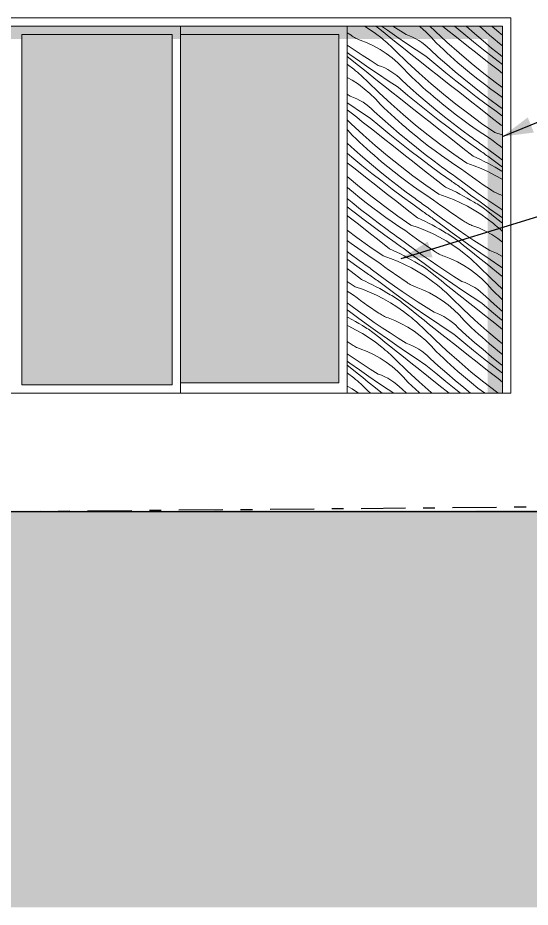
# Model space of a CAD drawing. Header units: millimetres. Extents: x 318905 to 439572, y -5133 to 105868.
# Drawn here: x 329953 to 333024, y -3082 to 2250 of the extents above; entities that cross this region are included whole.
import ezdxf

# ---------------------------------------------------------------- set-up
doc = ezdxf.new("R2010")
doc.units = ezdxf.units.MM
doc.header["$MEASUREMENT"] = 0
doc.linetypes.add('Axe', pattern=[546.805537, 264.583325, -105.833328, 70.555556, -105.833328])
for name, color, linetype, lineweight in [('2D -  Dessin général_Stylo_No__1', 7, 'Continuous', 5), ('2D -  Dessin général_Stylo_No__21', 7, 'Continuous', 25), ('2D - Dessin général_Stylo_No__1', 7, 'Continuous', 5), ('2D - Dessins placés (Géomètre)_Stylo_No__141', 1, 'Continuous', 25), ('INTI_Etiquettes_Stylo_No__1', 7, 'Continuous', 5)]:
    doc.layers.add(name, color=color, linetype=linetype, lineweight=lineweight)
doc.layers.add('2D - Dessin général_Stylo_No__102', color=7, linetype='Continuous', lineweight=0, true_color=0xcccccc)
doc.layers.add('2D - Dessin général_Stylo_No__81', color=7, linetype='Continuous', lineweight=13, true_color=0x6a6a6a)
doc.dimstyles.new('STYLE_GENERE__3', dxfattribs={"dimtxt": 0.18, "dimasz": 182.4, "dimexe": 0.18, "dimexo": 0.0625, "dimgap": 0.09, "dimtad": 0, "dimtih": 1, "dimtoh": 1, "dimdec": 4, "dimzin": 0, "dimdsep": 46, "dimcen": 0.09, "dimadec": 0, "dimazin": 0, "dimtfac": 1, "dimtdec": 4, "dimtmove": 0, "dimatfit": 3, "dimldrblk": 'ARROWHEAD_5', "dimfxl": 0, "dimtolj": 1, "dimtzin": 0, "dimarcsym": 0})

# ---------------------------------------------------------------- blocks, each defined once
blk = doc.blocks.new('*X103')
at = {"layer": '2D - Dessin général_Stylo_No__102', "linetype": 'Continuous'}
for p, q in [((332031.1, 2199.9), (332058.3, 2182.7)), ((332122.7, 2181.2), (332099.6, 2199.9)), ((332168.1, 2175.3), (332133.2, 2199.9)), ((332232.5, 2180.3), (332202, 2199.9)), ((332364.7, 2194.8), (332357.8, 2199.9)), ((332398.7, 2165.6), (332364.7, 2194.8)), ((332454.2, 2169.6), (332423, 2199.9)), ((332520.3, 2182.4), (332498.1, 2199.9)), ((332625.8, 2154.5), (332571.6, 2199.9)), ((332641, 2199), (332640, 2199.9)), ((332691.2, 2154.9), (332641, 2199)), ((332736.5, 2185.1), (332719.9, 2199.9)), ((332838.9, 2162.1), (332794.1, 2199.9)), ((331928.3, 2159.8), (331928.1, 2159.9)), ((331950.5, 2145.1), (331928.3, 2159.8)), ((331956.9, 2140.5), (331950.5, 2145.1)), ((331963.6, 2136.2), (331956.9, 2140.5)), ((331970.3, 2132.2), (331963.6, 2136.2)), ((332058.3, 2182.7), (332096.9, 2155.7)), ((332096.9, 2155.7), (332134.4, 2126.8)), ((332155.5, 2154.8), (332122.7, 2181.2)), ((332188.3, 2128.4), (332155.5, 2154.8)), ((332225.4, 2135.4), (332168.1, 2175.3)), ((332283.1, 2096), (332225.4, 2135.4)), ((332280.8, 2150), (332232.5, 2180.3)), ((332300.5, 2142.7), (332280.8, 2150)), ((332319.8, 2134.1), (332300.5, 2142.7)), ((332338.7, 2124.4), (332319.8, 2134.1)), ((332430.9, 2134), (332398.7, 2165.6)), ((332461.2, 2100.1), (332430.9, 2134)), ((332525.3, 2103.5), (332454.2, 2169.6)), ((332582.5, 2133.3), (332520.3, 2182.4)), ((332644.7, 2084.3), (332582.5, 2133.3)), ((332685.3, 2105.7), (332625.8, 2154.5)), ((332742, 2111.5), (332691.2, 2154.9)), ((332758.6, 2165.7), (332736.5, 2185.1)), ((332780.8, 2146.6), (332758.6, 2165.7)), ((332803.2, 2127.7), (332780.8, 2146.6)), ((332859, 2146), (332838.9, 2162.1)), ((331969.6, 2057.7), (331928.1, 2085.9)), ((331977.2, 2128.4), (331970.3, 2132.2)), ((331984.2, 2124.9), (331977.2, 2128.4)), ((331991.2, 2121.7), (331984.2, 2124.9)), ((331998.4, 2118.7), (331991.2, 2121.7)), ((332005.7, 2116.1), (331998.4, 2118.7)), ((332046.4, 2100.4), (332005.7, 2116.1)), ((332086, 2081.9), (332046.4, 2100.4)), ((332124.5, 2060.5), (332086, 2081.9)), ((332145.1, 2118), (332134.4, 2126.8)), ((332155.7, 2109.1), (332145.1, 2118)), ((332166.2, 2100), (332155.7, 2109.1)), ((332176.6, 2090.8), (332166.2, 2100)), ((332186.9, 2081.4), (332176.6, 2090.8)), ((332197.1, 2071.9), (332186.9, 2081.4)), ((332221.1, 2102.1), (332188.3, 2128.4)), ((332254, 2075.8), (332221.1, 2102.1)), ((332341.1, 2057.2), (332283.1, 2096)), ((332357, 2113.5), (332338.7, 2124.4)), ((332374.8, 2101.4), (332357, 2113.5)), ((332391.9, 2088.3), (332374.8, 2101.4)), ((332408.3, 2074.1), (332391.9, 2088.3)), ((332482.5, 2079.7), (332461.2, 2100.1)), ((332503.9, 2059.4), (332482.5, 2079.7)), ((332597.7, 2039.3), (332525.3, 2103.5)), ((332706.9, 2035.3), (332644.7, 2084.3)), ((332745.3, 2057.6), (332685.3, 2105.7)), ((332793.2, 2068.8), (332742, 2111.5)), ((332840.8, 2096.6), (332803.2, 2127.7)), ((332859, 2082), (332840.8, 2096.6)), ((331943.6, 2030.6), (331928.1, 2041.8)), ((332000.7, 1990.2), (331943.6, 2030.6)), ((332017.2, 2026.1), (331969.6, 2057.7)), ((332065.1, 1995.2), (332017.2, 2026.1)), ((332161.7, 2036.4), (332124.5, 2060.5)), ((332197.3, 2009.7), (332161.7, 2036.4)), ((332207.2, 2062.2), (332197.1, 2071.9)), ((332217.2, 2052.4), (332207.2, 2062.2)), ((332286.8, 1984.5), (332217.2, 2052.4)), ((332286.9, 2049.6), (332254, 2075.8)), ((332319.9, 2023.4), (332286.9, 2049.6)), ((332399.4, 2018.9), (332341.1, 2057.2)), ((332423.9, 2058.9), (332408.3, 2074.1)), ((332473.6, 2014), (332423.9, 2058.9)), ((332525.5, 2039.4), (332503.9, 2059.4)), ((332547.2, 2019.6), (332525.5, 2039.4)), ((332671.5, 1977.1), (332597.7, 2039.3)), ((332769.1, 1986.3), (332706.9, 2035.3)), ((332805.7, 2010.2), (332745.3, 2057.6)), ((332845, 2027), (332793.2, 2068.8)), ((332859, 2016), (332845, 2027)), ((331955.3, 1996.1), (331928.1, 2018.2)), ((331988.1, 1969.7), (331955.3, 1996.1)), ((332058.1, 1950.3), (332000.7, 1990.2)), ((332113.4, 1964.9), (332065.1, 1995.2)), ((332231.3, 1980.5), (332197.3, 2009.7)), ((332263.6, 1948.9), (332231.3, 1980.5)), ((332357.9, 1918.4), (332286.8, 1984.5)), ((332352.9, 1997.3), (332319.9, 2023.4)), ((332415.1, 1948.3), (332352.9, 1997.3)), ((332458.4, 1969.4), (332399.4, 2018.9)), ((332523.8, 1969.8), (332473.6, 2014)), ((332569.1, 2000), (332547.2, 2019.6)), ((332591.2, 1980.7), (332569.1, 2000)), ((332613.4, 1961.5), (332591.2, 1980.7)), ((332746.7, 1916.7), (332671.5, 1977.1)), ((332831.4, 1937.3), (332769.1, 1986.3)), ((332859, 1969.3), (332805.7, 2010.2)), ((331928.1, 1971.6), (331929.5, 1970.6)), ((331929.5, 1970.6), (331967, 1941.7)), ((331977.7, 1932.9), (331967, 1941.7)), ((331988.3, 1924), (331977.7, 1932.9)), ((332020.9, 1943.3), (331988.1, 1969.7)), ((331998.8, 1914.9), (331988.3, 1924)), ((332053.7, 1917), (332020.9, 1943.3)), ((332115.7, 1911), (332058.1, 1950.3)), ((332133.1, 1957.6), (332113.4, 1964.9)), ((332152.5, 1949.1), (332133.1, 1957.6)), ((332171.3, 1939.3), (332152.5, 1949.1)), ((332189.7, 1928.4), (332171.3, 1939.3)), ((332207.4, 1916.3), (332189.7, 1928.4)), ((332293.9, 1915.1), (332263.6, 1948.9)), ((332477.3, 1899.2), (332415.1, 1948.3)), ((332517.9, 1920.6), (332458.4, 1969.4)), ((332577.9, 1872.5), (332517.9, 1920.6)), ((332574.6, 1926.4), (332523.8, 1969.8)), ((332625.8, 1883.8), (332574.6, 1926.4)), ((332635.8, 1942.6), (332613.4, 1961.5)), ((332673.4, 1911.6), (332635.8, 1942.6)), ((332859, 1915.6), (332831.4, 1937.3)), ((331957.1, 1875.4), (331928.1, 1891.5)), ((331994.3, 1851.3), (331957.1, 1875.4)), ((332009.3, 1905.7), (331998.8, 1914.9)), ((332019.6, 1896.3), (332009.3, 1905.7)), ((332029.7, 1886.8), (332019.6, 1896.3)), ((332039.8, 1877.1), (332029.7, 1886.8)), ((332049.8, 1867.3), (332039.8, 1877.1)), ((332119.4, 1799.4), (332049.8, 1867.3)), ((332086.6, 1890.7), (332053.7, 1917)), ((332119.5, 1864.5), (332086.6, 1890.7)), ((332173.7, 1872.1), (332115.7, 1911)), ((332232, 1833.8), (332173.7, 1872.1)), ((332224.5, 1903.2), (332207.4, 1916.3)), ((332240.9, 1889), (332224.5, 1903.2)), ((332256.5, 1873.8), (332240.9, 1889)), ((332306.2, 1828.9), (332256.5, 1873.8)), ((332315.1, 1894.6), (332293.9, 1915.1)), ((332336.5, 1874.4), (332315.1, 1894.6)), ((332358.1, 1854.4), (332336.5, 1874.4)), ((332430.3, 1854.3), (332357.9, 1918.4)), ((332539.5, 1850.2), (332477.3, 1899.2)), ((332638.3, 1825.1), (332577.9, 1872.5)), ((332677.7, 1841.9), (332625.8, 1883.8)), ((332711.4, 1881.2), (332673.4, 1911.6)), ((332749.8, 1851.5), (332711.4, 1881.2)), ((332823, 1858.4), (332746.7, 1916.7)), ((332029.9, 1824.6), (331994.3, 1851.3)), ((332063.9, 1795.4), (332029.9, 1824.6)), ((332152.5, 1838.4), (332119.5, 1864.5)), ((332185.5, 1812.3), (332152.5, 1838.4)), ((332291, 1784.3), (332232, 1833.8)), ((332356.4, 1784.7), (332306.2, 1828.9)), ((332379.8, 1834.5), (332358.1, 1854.4)), ((332401.7, 1815), (332379.8, 1834.5)), ((332423.8, 1795.6), (332401.7, 1815)), ((332504.2, 1792), (332430.3, 1854.3)), ((332601.7, 1801.2), (332539.5, 1850.2)), ((332699.2, 1778.4), (332638.3, 1825.1)), ((332730, 1800.8), (332677.7, 1841.9)), ((332788.6, 1822.4), (332749.8, 1851.5)), ((332827.8, 1793.9), (332788.6, 1822.4)), ((332859, 1832.2), (332823, 1858.4)), ((331946, 1779.9), (331928.1, 1791.1)), ((331965.7, 1772.6), (331946, 1779.9)), ((331985.1, 1764), (331965.7, 1772.6)), ((332003.9, 1754.3), (331985.1, 1764)), ((332096.2, 1763.8), (332063.9, 1795.4)), ((332126.5, 1730), (332096.2, 1763.8)), ((332190.5, 1733.4), (332119.4, 1799.4)), ((332247.7, 1763.2), (332185.5, 1812.3)), ((332309.9, 1714.2), (332247.7, 1763.2)), ((332350.5, 1735.5), (332291, 1784.3)), ((332407.2, 1741.3), (332356.4, 1784.7)), ((332446, 1776.4), (332423.8, 1795.6)), ((332468.4, 1757.5), (332446, 1776.4)), ((332579.3, 1731.7), (332504.2, 1792)), ((332664, 1752.2), (332601.7, 1801.2)), ((332760.5, 1732.5), (332699.2, 1778.4)), ((332782.8, 1760.6), (332730, 1800.8)), ((332836.1, 1721.1), (332782.8, 1760.6)), ((332859, 1771.9), (332827.8, 1793.9)), ((331948.3, 1725.9), (331928.1, 1739.7)), ((332006.3, 1687.1), (331948.3, 1725.9)), ((332022.3, 1743.3), (332003.9, 1754.3)), ((332040, 1731.3), (332022.3, 1743.3)), ((332057.1, 1718.1), (332040, 1731.3)), ((332073.5, 1703.9), (332057.1, 1718.1)), ((332147.7, 1709.5), (332126.5, 1730)), ((332169.1, 1689.3), (332147.7, 1709.5)), ((332263, 1669.2), (332190.5, 1733.4)), ((332372.1, 1665.1), (332309.9, 1714.2)), ((332410.5, 1687.4), (332350.5, 1735.5)), ((332458.5, 1698.7), (332407.2, 1741.3)), ((332506, 1726.5), (332468.4, 1757.5)), ((332544, 1696.1), (332506, 1726.5)), ((332655.7, 1673.3), (332579.3, 1731.7)), ((332726.2, 1703.3), (332664, 1752.2)), ((332822.3, 1687.2), (332760.5, 1732.5)), ((332845.1, 1714.5), (332836.1, 1721.1)), ((332854.1, 1708), (332845.1, 1714.5)), ((332859, 1704.5), (332854.1, 1708)), ((331952.2, 1679.4), (331928.1, 1698.6)), ((331985.1, 1653.3), (331952.2, 1679.4)), ((332018.1, 1627.2), (331985.1, 1653.3)), ((332064.6, 1648.7), (332006.3, 1687.1)), ((332089.1, 1688.7), (332073.5, 1703.9)), ((332138.8, 1643.8), (332089.1, 1688.7)), ((332190.7, 1669.3), (332169.1, 1689.3)), ((332212.4, 1649.5), (332190.7, 1669.3)), ((332336.8, 1606.9), (332263, 1669.2)), ((332434.3, 1616.1), (332372.1, 1665.1)), ((332470.9, 1640.1), (332410.5, 1687.4)), ((332510.3, 1656.8), (332458.5, 1698.7)), ((332562.6, 1615.8), (332510.3, 1656.8)), ((332582.4, 1666.4), (332544, 1696.1)), ((332621.2, 1637.3), (332582.4, 1666.4)), ((332733.3, 1616.9), (332655.7, 1673.3)), ((332788.5, 1654.4), (332726.2, 1703.3)), ((332850.8, 1605.5), (332788.5, 1654.4)), ((332859, 1660.9), (332822.3, 1687.2)), ((331952, 1614.4), (331928.1, 1637.7)), ((332023.1, 1548.3), (331952, 1614.4)), ((332080.3, 1578.1), (332018.1, 1627.2)), ((332123.6, 1599.3), (332064.6, 1648.7)), ((332189, 1599.7), (332138.8, 1643.8)), ((332239.8, 1556.3), (332189, 1599.7)), ((332234.3, 1629.9), (332212.4, 1649.5)), ((332256.4, 1610.5), (332234.3, 1629.9)), ((332278.6, 1591.4), (332256.4, 1610.5)), ((332411.9, 1546.6), (332336.8, 1606.9)), ((332496.6, 1567.2), (332434.3, 1616.1)), ((332531.8, 1593.4), (332470.9, 1640.1)), ((332615.4, 1575.5), (332562.6, 1615.8)), ((332660.4, 1608.8), (332621.2, 1637.3)), ((332699.9, 1581), (332660.4, 1608.8)), ((332812, 1562.6), (332733.3, 1616.9)), ((332850.8, 1605.5), (332859, 1601.8)), ((331928.8, 1578.8), (331928.1, 1579.4)), ((331959.1, 1544.9), (331928.8, 1578.8)), ((332095.6, 1484.1), (332023.1, 1548.3)), ((332142.5, 1529.1), (332080.3, 1578.1)), ((332183.1, 1550.5), (332123.6, 1599.3)), ((332243.1, 1502.4), (332183.1, 1550.5)), ((332291.1, 1513.6), (332239.8, 1556.3)), ((332301, 1572.4), (332278.6, 1591.4)), ((332338.6, 1541.4), (332301, 1572.4)), ((332488.3, 1488.2), (332411.9, 1546.6)), ((332558.8, 1518.2), (332496.6, 1567.2)), ((332593.1, 1547.4), (332531.8, 1593.4)), ((332654.9, 1502.2), (332593.1, 1547.4)), ((332668.7, 1536), (332615.4, 1575.5)), ((332739.9, 1553.9), (332699.9, 1581)), ((332780.2, 1527.4), (332739.9, 1553.9)), ((332812, 1562.6), (332855.7, 1547.8)), ((332855.7, 1547.8), (332859, 1546.4)), ((331971.4, 1458.7), (331928.1, 1497.9)), ((331980.3, 1524.5), (331959.1, 1544.9)), ((332001.7, 1504.2), (331980.3, 1524.5)), ((332023.3, 1484.2), (332001.7, 1504.2)), ((332204.7, 1480.1), (332142.5, 1529.1)), ((332303.5, 1455), (332243.1, 1502.4)), ((332342.9, 1471.8), (332291.1, 1513.6)), ((332376.6, 1511.1), (332338.6, 1541.4)), ((332415, 1481.3), (332376.6, 1511.1)), ((332621.1, 1469.3), (332558.8, 1518.2)), ((332717.1, 1457.6), (332654.9, 1502.2)), ((332677.7, 1529.5), (332668.7, 1536)), ((332686.7, 1522.9), (332677.7, 1529.5)), ((332695.8, 1516.4), (332686.7, 1522.9)), ((332704.8, 1509.9), (332695.8, 1516.4)), ((332713.9, 1503.5), (332704.8, 1509.9)), ((332722.9, 1497), (332713.9, 1503.5)), ((332732, 1490.6), (332722.9, 1497)), ((332801.7, 1511.5), (332780.2, 1527.4)), ((332823.3, 1495.8), (332801.7, 1511.5)), ((332845, 1480.2), (332823.3, 1495.8)), ((332021.6, 1414.6), (331971.4, 1458.7)), ((332045.1, 1464.4), (332023.3, 1484.2)), ((332067, 1444.8), (332045.1, 1464.4)), ((332089, 1425.4), (332067, 1444.8)), ((332169.4, 1421.8), (332095.6, 1484.1)), ((332266.9, 1431.1), (332204.7, 1480.1)), ((332364.4, 1408.3), (332303.5, 1455)), ((332395.2, 1430.7), (332342.9, 1471.8)), ((332453.8, 1452.2), (332415, 1481.3)), ((332493, 1423.8), (332453.8, 1452.2)), ((332565.9, 1431.9), (332488.3, 1488.2)), ((332683.4, 1420.4), (332621.1, 1469.3)), ((332724.7, 1452.2), (332717.1, 1457.6)), ((332732.4, 1446.8), (332724.7, 1452.2)), ((332741.1, 1484.2), (332732, 1490.6)), ((332740.1, 1441.4), (332732.4, 1446.8)), ((332747.7, 1436.1), (332740.1, 1441.4)), ((332787, 1449.6), (332741.1, 1484.2)), ((332833.2, 1415.7), (332787, 1449.6)), ((332859, 1470.2), (332845, 1480.2)), ((331956.2, 1414.2), (331928.1, 1437.8)), ((332015.7, 1365.4), (331956.2, 1414.2)), ((332072.4, 1371.2), (332021.6, 1414.6)), ((332111.2, 1406.3), (332089, 1425.4)), ((332133.6, 1387.4), (332111.2, 1406.3)), ((332171.2, 1356.4), (332133.6, 1387.4)), ((332244.5, 1361.5), (332169.4, 1421.8)), ((332329.2, 1382.1), (332266.9, 1431.1)), ((332425.7, 1362.3), (332364.4, 1408.3)), ((332448, 1390.4), (332395.2, 1430.7)), ((332501.3, 1350.9), (332448, 1390.4)), ((332532.6, 1396), (332493, 1423.8)), ((332572.5, 1368.8), (332532.6, 1396)), ((332644.7, 1377.6), (332565.9, 1431.9)), ((332683.4, 1420.4), (332705.5, 1410.4)), ((332705.5, 1410.4), (332727.4, 1400.1)), ((332727.4, 1400.1), (332749.1, 1389.3)), ((332755.4, 1430.7), (332747.7, 1436.1)), ((332749.1, 1389.3), (332770.7, 1378.2)), ((332763.1, 1425.3), (332755.4, 1430.7)), ((332770.8, 1420), (332763.1, 1425.3)), ((332778.5, 1414.7), (332770.8, 1420)), ((332834.7, 1372.7), (332778.5, 1414.7)), ((332859, 1397.1), (332833.2, 1415.7)), ((331975.1, 1344), (331928.1, 1381.1)), ((332037.3, 1295), (331975.1, 1344)), ((332075.7, 1317.3), (332015.7, 1365.4)), ((332123.7, 1328.6), (332072.4, 1371.2)), ((332209.2, 1326), (332171.2, 1356.4)), ((332320.9, 1303.2), (332244.5, 1361.5)), ((332391.5, 1333.2), (332329.2, 1382.1)), ((332453.7, 1284.2), (332391.5, 1333.2)), ((332487.5, 1317.1), (332425.7, 1362.3)), ((332510.3, 1344.4), (332501.3, 1350.9)), ((332519.3, 1337.9), (332510.3, 1344.4)), ((332528.4, 1331.4), (332519.3, 1337.9)), ((332612.8, 1342.4), (332572.5, 1368.8)), ((332634.3, 1326.4), (332612.8, 1342.4)), ((332644.7, 1377.6), (332688.3, 1362.7)), ((332688.3, 1362.7), (332731.3, 1345.7)), ((332731.3, 1345.7), (332773.6, 1326.7)), ((332770.7, 1378.2), (332792.1, 1366.6)), ((332792.1, 1366.6), (332813.4, 1354.7)), ((332813.4, 1354.7), (332834.4, 1342.4)), ((332834.4, 1342.4), (332855.3, 1329.7)), ((332859, 1354.8), (332834.7, 1372.7)), ((331928.2, 1299), (331928.1, 1299.1)), ((332002, 1236.8), (331928.2, 1299)), ((332099.6, 1246), (332037.3, 1295)), ((332136.1, 1269.9), (332075.7, 1317.3)), ((332175.5, 1286.7), (332123.7, 1328.6)), ((332227.8, 1245.6), (332175.5, 1286.7)), ((332247.6, 1296.2), (332209.2, 1326)), ((332286.4, 1267.1), (332247.6, 1296.2)), ((332398.5, 1246.8), (332320.9, 1303.2)), ((332516, 1235.3), (332453.7, 1284.2)), ((332549.7, 1272.6), (332487.5, 1317.1)), ((332537.4, 1324.9), (332528.4, 1331.4)), ((332546.5, 1318.4), (332537.4, 1324.9)), ((332555.6, 1312), (332546.5, 1318.4)), ((332564.6, 1305.6), (332555.6, 1312)), ((332573.7, 1299.2), (332564.6, 1305.6)), ((332619.6, 1264.6), (332573.7, 1299.2)), ((332655.9, 1310.7), (332634.3, 1326.4)), ((332677.6, 1295.1), (332655.9, 1310.7)), ((332699.3, 1279.7), (332677.6, 1295.1)), ((332721.2, 1264.4), (332699.3, 1279.7)), ((332773.6, 1326.7), (332815.1, 1305.5)), ((332815.1, 1305.5), (332855.7, 1282.4)), ((332859, 1327.7), (332855.3, 1329.7)), ((332855.7, 1282.4), (332859, 1280.3)), ((331943.8, 1221.2), (331928.1, 1234.8)), ((332077.1, 1176.4), (332002, 1236.8)), ((332161.8, 1197), (332099.6, 1246)), ((332197, 1223.2), (332136.1, 1269.9)), ((332280.6, 1205.4), (332227.8, 1245.6)), ((332325.6, 1238.7), (332286.4, 1267.1)), ((332365.2, 1210.9), (332325.6, 1238.7)), ((332477.3, 1192.5), (332398.5, 1246.8)), ((332516, 1235.3), (332538.1, 1225.4)), ((332557.3, 1267.1), (332549.7, 1272.6)), ((332565, 1261.7), (332557.3, 1267.1)), ((332572.7, 1256.4), (332565, 1261.7)), ((332580.3, 1251), (332572.7, 1256.4)), ((332588, 1245.6), (332580.3, 1251)), ((332595.7, 1240.3), (332588, 1245.6)), ((332603.4, 1234.9), (332595.7, 1240.3)), ((332611.1, 1229.6), (332603.4, 1234.9)), ((332667.3, 1187.6), (332611.1, 1229.6)), ((332665.8, 1230.6), (332619.6, 1264.6)), ((332712.3, 1197.2), (332665.8, 1230.6)), ((332743.2, 1249.3), (332721.2, 1264.4)), ((332765.3, 1234.4), (332743.2, 1249.3)), ((332787.4, 1219.7), (332765.3, 1234.4)), ((331966.2, 1202.3), (331943.8, 1221.2)), ((332003.8, 1171.3), (331966.2, 1202.3)), ((332153.5, 1118.1), (332077.1, 1176.4)), ((332224.1, 1148.1), (332161.8, 1197)), ((332258.3, 1177.3), (332197, 1223.2)), ((332320.1, 1132), (332258.3, 1177.3)), ((332333.9, 1165.9), (332280.6, 1205.4)), ((332405.1, 1183.8), (332365.2, 1210.9)), ((332445.4, 1157.3), (332405.1, 1183.8)), ((332477.3, 1192.5), (332520.9, 1177.6)), ((332520.9, 1177.6), (332563.9, 1160.6)), ((332538.1, 1225.4), (332560, 1215)), ((332560, 1215), (332581.7, 1204.2)), ((332581.7, 1204.2), (332603.3, 1193.1)), ((332603.3, 1193.1), (332624.7, 1181.6)), ((332624.7, 1181.6), (332646, 1169.6)), ((332723.7, 1146.2), (332667.3, 1187.6)), ((332759.3, 1164.4), (332712.3, 1197.2)), ((332793.9, 1215.2), (332787.4, 1219.7)), ((332800.5, 1210.9), (332793.9, 1215.2)), ((332807.3, 1206.8), (332800.5, 1210.9)), ((332814.1, 1203.1), (332807.3, 1206.8)), ((332821.1, 1199.6), (332814.1, 1203.1)), ((332828.2, 1196.3), (332821.1, 1199.6)), ((332835.4, 1193.4), (332828.2, 1196.3)), ((332842.7, 1190.7), (332835.4, 1193.4)), ((332859, 1184.4), (332842.7, 1190.7)), ((331956.3, 1143.5), (331928.1, 1166.9)), ((332008.1, 1101.6), (331956.3, 1143.5)), ((332041.8, 1140.9), (332003.8, 1171.3)), ((332080.2, 1111.2), (332041.8, 1140.9)), ((332286.3, 1099.2), (332224.1, 1148.1)), ((332382.3, 1087.5), (332320.1, 1132)), ((332342.9, 1159.3), (332333.9, 1165.9)), ((332352, 1152.8), (332342.9, 1159.3)), ((332361, 1146.3), (332352, 1152.8)), ((332370, 1139.8), (332361, 1146.3)), ((332379.1, 1133.3), (332370, 1139.8)), ((332388.2, 1126.9), (332379.1, 1133.3)), ((332397.3, 1120.5), (332388.2, 1126.9)), ((332406.3, 1114.1), (332397.3, 1120.5)), ((332466.9, 1141.4), (332445.4, 1157.3)), ((332488.5, 1125.6), (332466.9, 1141.4)), ((332510.2, 1110), (332488.5, 1125.6)), ((332563.9, 1160.6), (332606.2, 1141.6)), ((332606.2, 1141.6), (332647.7, 1120.5)), ((332646, 1169.6), (332667, 1157.3)), ((332647.7, 1120.5), (332688.3, 1097.3)), ((332667, 1157.3), (332687.9, 1144.7)), ((332697.3, 1139.6), (332687.9, 1144.7)), ((332706.6, 1134.2), (332697.3, 1139.6)), ((332715.7, 1128.6), (332706.6, 1134.2)), ((332724.7, 1122.8), (332715.7, 1128.6)), ((332780.5, 1105.3), (332723.7, 1146.2)), ((332733.6, 1116.8), (332724.7, 1122.8)), ((332806.5, 1132.3), (332759.3, 1164.4)), ((332854.1, 1100.8), (332806.5, 1132.3)), ((331968.8, 1084.8), (331928.1, 1116.7)), ((332029.6, 1038.2), (331968.8, 1084.8)), ((332060.4, 1060.6), (332008.1, 1101.6)), ((332119, 1082.1), (332080.2, 1111.2)), ((332158.2, 1053.6), (332119, 1082.1)), ((332231.1, 1061.7), (332153.5, 1118.1)), ((332348.6, 1050.3), (332286.3, 1099.2)), ((332389.9, 1082.1), (332382.3, 1087.5)), ((332397.6, 1076.7), (332389.9, 1082.1)), ((332405.3, 1071.3), (332397.6, 1076.7)), ((332412.9, 1065.9), (332405.3, 1071.3)), ((332452.2, 1079.5), (332406.3, 1114.1)), ((332498.4, 1045.5), (332452.2, 1079.5)), ((332532, 1094.6), (332510.2, 1110)), ((332553.8, 1079.3), (332532, 1094.6)), ((332575.8, 1064.3), (332553.8, 1079.3)), ((332688.3, 1097.3), (332727.9, 1072.2)), ((332727.9, 1072.2), (332766.5, 1045.2)), ((332742.4, 1110.5), (332733.6, 1116.8)), ((332751, 1104), (332742.4, 1110.5)), ((332759.5, 1097.3), (332751, 1104)), ((332792.3, 1070.8), (332759.5, 1097.3)), ((332837.6, 1064.9), (332780.5, 1105.3)), ((332825, 1044.3), (332792.3, 1070.8)), ((332859, 1097.6), (332854.1, 1100.8)), ((331932.2, 1060.9), (331928.1, 1064.1)), ((331994.4, 1012), (331932.2, 1060.9)), ((332091, 992.2), (332029.6, 1038.2)), ((332113.2, 1020.3), (332060.4, 1060.6)), ((332166.5, 980.8), (332113.2, 1020.3)), ((332197.8, 1025.8), (332158.2, 1053.6)), ((332237.7, 998.7), (332197.8, 1025.8)), ((332309.9, 1007.4), (332231.1, 1061.7)), ((332348.6, 1050.3), (332370.7, 1040.3)), ((332370.7, 1040.3), (332392.6, 1029.9)), ((332392.6, 1029.9), (332414.3, 1019.2)), ((332420.6, 1060.5), (332412.9, 1065.9)), ((332414.3, 1019.2), (332435.9, 1008)), ((332428.3, 1055.2), (332420.6, 1060.5)), ((332436, 1049.8), (332428.3, 1055.2)), ((332443.7, 1044.5), (332436, 1049.8)), ((332499.9, 1002.6), (332443.7, 1044.5)), ((332544.9, 1012.1), (332498.4, 1045.5)), ((332597.9, 1049.4), (332575.8, 1064.3)), ((332620, 1034.6), (332597.9, 1049.4)), ((332626.5, 1030.1), (332620, 1034.6)), ((332633.1, 1025.8), (332626.5, 1030.1)), ((332639.9, 1021.8), (332633.1, 1025.8)), ((332646.7, 1018), (332639.9, 1021.8)), ((332653.7, 1014.5), (332646.7, 1018)), ((332660.8, 1011.3), (332653.7, 1014.5)), ((332766.5, 1045.2), (332803.9, 1016.4)), ((332814.7, 1007.6), (332803.9, 1016.4)), ((332857.8, 1017.9), (332825, 1044.3)), ((332859, 1050), (332837.6, 1064.9)), ((332859, 1017), (332857.8, 1017.9)), ((331986.1, 933), (331928.1, 977.3)), ((332056.7, 963), (331994.4, 1012)), ((332118.9, 914.1), (332056.7, 963)), ((332152.7, 946.9), (332091, 992.2)), ((332175.5, 974.3), (332166.5, 980.8)), ((332184.6, 967.7), (332175.5, 974.3)), ((332193.6, 961.2), (332184.6, 967.7)), ((332202.6, 954.7), (332193.6, 961.2)), ((332278, 972.2), (332237.7, 998.7)), ((332299.5, 956.3), (332278, 972.2)), ((332309.9, 1007.4), (332353.5, 992.6)), ((332353.5, 992.6), (332396.5, 975.6)), ((332396.5, 975.6), (332438.8, 956.5)), ((332435.9, 1008), (332457.3, 996.5)), ((332457.3, 996.5), (332478.6, 984.6)), ((332478.6, 984.6), (332499.6, 972.3)), ((332499.6, 972.3), (332520.5, 959.6)), ((332556.4, 961.1), (332499.9, 1002.6)), ((332591.9, 979.4), (332544.9, 1012.1)), ((332613.1, 920.2), (332556.4, 961.1)), ((332639.1, 947.2), (332591.9, 979.4)), ((332668, 1008.3), (332660.8, 1011.3)), ((332675.3, 1005.6), (332668, 1008.3)), ((332715.9, 990), (332675.3, 1005.6)), ((332755.6, 971.4), (332715.9, 990)), ((332794.1, 950.1), (332755.6, 971.4)), ((332825.3, 998.7), (332814.7, 1007.6)), ((332835.8, 989.6), (332825.3, 998.7)), ((332846.2, 980.3), (332835.8, 989.6)), ((332856.5, 971), (332846.2, 980.3)), ((332859, 968.6), (332856.5, 971)), ((331951.6, 897), (331928.1, 914.6)), ((332063.7, 876.7), (331986.1, 933)), ((332181.2, 865.2), (332118.9, 914.1)), ((332214.9, 902.4), (332152.7, 946.9)), ((332211.7, 948.3), (332202.6, 954.7)), ((332220.8, 941.8), (332211.7, 948.3)), ((332229.9, 935.4), (332220.8, 941.8)), ((332239, 929), (332229.9, 935.4)), ((332284.8, 894.4), (332239, 929)), ((332321.1, 940.5), (332299.5, 956.3)), ((332342.8, 924.9), (332321.1, 940.5)), ((332364.6, 909.5), (332342.8, 924.9)), ((332386.4, 894.3), (332364.6, 909.5)), ((332438.8, 956.5), (332480.3, 935.4)), ((332480.3, 935.4), (332520.9, 912.3)), ((332529.9, 954.5), (332520.5, 959.6)), ((332520.9, 912.3), (332560.5, 887.2)), ((332539.2, 949.1), (332529.9, 954.5)), ((332548.3, 943.6), (332539.2, 949.1)), ((332557.3, 937.8), (332548.3, 943.6)), ((332566.2, 931.7), (332557.3, 937.8)), ((332575, 925.4), (332566.2, 931.7)), ((332583.6, 918.9), (332575, 925.4)), ((332592.1, 912.2), (332583.6, 918.9)), ((332624.9, 885.7), (332592.1, 912.2)), ((332670.2, 879.8), (332613.1, 920.2)), ((332686.7, 915.7), (332639.1, 947.2)), ((332734.7, 884.8), (332686.7, 915.7)), ((332831.2, 926), (332794.1, 950.1)), ((332859, 905.1), (332831.2, 926)), ((331990.8, 868.6), (331951.6, 897)), ((332030.4, 840.8), (331990.8, 868.6)), ((332142.5, 822.3), (332063.7, 876.7)), ((332181.2, 865.2), (332203.3, 855.2)), ((332203.3, 855.2), (332225.2, 844.9)), ((332222.6, 897), (332214.9, 902.4)), ((332230.2, 891.6), (332222.6, 897)), ((332237.9, 886.2), (332230.2, 891.6)), ((332245.6, 880.8), (332237.9, 886.2)), ((332253.2, 875.5), (332245.6, 880.8)), ((332260.9, 870.1), (332253.2, 875.5)), ((332268.6, 864.8), (332260.9, 870.1)), ((332276.3, 859.4), (332268.6, 864.8)), ((332332.5, 817.5), (332276.3, 859.4)), ((332331, 860.4), (332284.8, 894.4)), ((332377.6, 827.1), (332331, 860.4)), ((332408.4, 879.2), (332386.4, 894.3)), ((332430.5, 864.3), (332408.4, 879.2)), ((332452.6, 849.6), (332430.5, 864.3)), ((332560.5, 887.2), (332599.1, 860.2)), ((332599.1, 860.2), (332636.6, 831.3)), ((332657.6, 859.3), (332624.9, 885.7)), ((332690.5, 832.9), (332657.6, 859.3)), ((332727.6, 839.9), (332670.2, 879.8)), ((332782.9, 854.5), (332734.7, 884.8)), ((332802.7, 847.2), (332782.9, 854.5)), ((331945.8, 835.2), (331928.1, 848.8)), ((331985.3, 761.9), (331928.1, 803.8)), ((331999.2, 795.7), (331945.8, 835.2)), ((332070.3, 813.6), (332030.4, 840.8)), ((332110.7, 787.2), (332070.3, 813.6)), ((332142.5, 822.3), (332186.1, 807.5)), ((332186.1, 807.5), (332229.1, 790.5)), ((332225.2, 844.9), (332246.9, 834.1)), ((332246.9, 834.1), (332268.5, 823)), ((332268.5, 823), (332289.9, 811.4)), ((332289.9, 811.4), (332311.2, 799.5)), ((332389, 776), (332332.5, 817.5)), ((332424.5, 794.3), (332377.6, 827.1)), ((332459.1, 845), (332452.6, 849.6)), ((332465.7, 840.7), (332459.1, 845)), ((332472.5, 836.7), (332465.7, 840.7)), ((332479.3, 832.9), (332472.5, 836.7)), ((332486.3, 829.4), (332479.3, 832.9)), ((332493.4, 826.2), (332486.3, 829.4)), ((332500.6, 823.2), (332493.4, 826.2)), ((332507.9, 820.6), (332500.6, 823.2)), ((332548.5, 804.9), (332507.9, 820.6)), ((332588.2, 786.4), (332548.5, 804.9)), ((332647.3, 822.5), (332636.6, 831.3)), ((332657.9, 813.6), (332647.3, 822.5)), ((332668.4, 804.5), (332657.9, 813.6)), ((332678.8, 795.3), (332668.4, 804.5)), ((332723.3, 806.6), (332690.5, 832.9)), ((332756.2, 780.3), (332723.3, 806.6)), ((332785.3, 800.5), (332727.6, 839.9)), ((332843.3, 761.7), (332785.3, 800.5)), ((332822, 838.6), (332802.7, 847.2)), ((332840.9, 828.9), (332822, 838.6)), ((332859, 818.1), (332840.9, 828.9)), ((331951.6, 729), (331928.1, 747.5)), ((332047.5, 717.3), (331985.3, 761.9)), ((332008.2, 789.2), (331999.2, 795.7)), ((332017.2, 782.6), (332008.2, 789.2)), ((332026.2, 776.1), (332017.2, 782.6)), ((332035.3, 769.7), (332026.2, 776.1)), ((332044.3, 763.2), (332035.3, 769.7)), ((332053.4, 756.8), (332044.3, 763.2)), ((332062.5, 750.3), (332053.4, 756.8)), ((332071.6, 743.9), (332062.5, 750.3)), ((332132.1, 771.2), (332110.7, 787.2)), ((332153.7, 755.5), (332132.1, 771.2)), ((332175.4, 739.9), (332153.7, 755.5)), ((332229.1, 790.5), (332271.4, 771.4)), ((332271.4, 771.4), (332312.9, 750.3)), ((332311.2, 799.5), (332332.3, 787.2)), ((332312.9, 750.3), (332353.5, 727.2)), ((332332.3, 787.2), (332353.1, 774.5)), ((332362.5, 769.4), (332353.1, 774.5)), ((332371.8, 764.1), (332362.5, 769.4)), ((332380.9, 758.5), (332371.8, 764.1)), ((332389.9, 752.7), (332380.9, 758.5)), ((332445.7, 735.1), (332389, 776)), ((332398.8, 746.6), (332389.9, 752.7)), ((332407.6, 740.4), (332398.8, 746.6)), ((332471.7, 762.1), (332424.5, 794.3)), ((332519.3, 730.6), (332471.7, 762.1)), ((332626.7, 765), (332588.2, 786.4)), ((332663.8, 740.9), (332626.7, 765)), ((332689.1, 785.9), (332678.8, 795.3)), ((332699.3, 776.4), (332689.1, 785.9)), ((332709.4, 766.7), (332699.3, 776.4)), ((332719.3, 756.9), (332709.4, 766.7)), ((332789, 689), (332719.3, 756.9)), ((332789.1, 754.1), (332756.2, 780.3)), ((332822.1, 727.9), (332789.1, 754.1)), ((332859, 751.3), (332843.3, 761.7)), ((332013.8, 680.1), (331951.6, 729)), ((332055.2, 711.9), (332047.5, 717.3)), ((332062.8, 706.5), (332055.2, 711.9)), ((332070.5, 701.1), (332062.8, 706.5)), ((332078.2, 695.8), (332070.5, 701.1)), ((332117.4, 709.4), (332071.6, 743.9)), ((332085.8, 690.4), (332078.2, 695.8)), ((332163.6, 675.4), (332117.4, 709.4)), ((332197.2, 724.5), (332175.4, 739.9)), ((332219, 709.2), (332197.2, 724.5)), ((332241, 694.1), (332219, 709.2)), ((332263.1, 679.2), (332241, 694.1)), ((332353.5, 727.2), (332393.1, 702.1)), ((332393.1, 702.1), (332431.7, 675.1)), ((332416.3, 733.9), (332407.6, 740.4)), ((332424.7, 727.1), (332416.3, 733.9)), ((332457.5, 700.6), (332424.7, 727.1)), ((332502.8, 694.7), (332445.7, 735.1)), ((332490.3, 674.2), (332457.5, 700.6)), ((332560.2, 654.8), (332502.8, 694.7)), ((332567.3, 699.7), (332519.3, 730.6)), ((332615.5, 669.4), (332567.3, 699.7)), ((332699.5, 714.2), (332663.8, 740.9)), ((332733.5, 685), (332699.5, 714.2)), ((332855.1, 701.8), (332822.1, 727.9)), ((332859, 698.7), (332855.1, 701.8)), ((331975.1, 637.3), (331928.1, 669.7)), ((332013.8, 680.1), (332035.9, 670.2)), ((332035.9, 670.2), (332057.8, 659.8)), ((332057.8, 659.8), (332079.6, 649)), ((332079.6, 649), (332101.1, 637.9)), ((332093.5, 685), (332085.8, 690.4)), ((332101.2, 679.7), (332093.5, 685)), ((332108.9, 674.4), (332101.2, 679.7)), ((332165.1, 632.4), (332108.9, 674.4)), ((332210.2, 642), (332163.6, 675.4)), ((332257.1, 609.2), (332210.2, 642)), ((332285.3, 664.5), (332263.1, 679.2)), ((332291.7, 659.9), (332285.3, 664.5)), ((332298.3, 655.6), (332291.7, 659.9)), ((332305.1, 651.6), (332298.3, 655.6)), ((332312, 647.8), (332305.1, 651.6)), ((332318.9, 644.3), (332312, 647.8)), ((332326, 641.1), (332318.9, 644.3)), ((332333.2, 638.2), (332326, 641.1)), ((332431.7, 675.1), (332469.2, 646.2)), ((332479.9, 637.4), (332469.2, 646.2)), ((332523.1, 647.8), (332490.3, 674.2)), ((332555.9, 621.5), (332523.1, 647.8)), ((332617.9, 615.5), (332560.2, 654.8)), ((332635.3, 662.1), (332615.5, 669.4)), ((332654.6, 653.6), (332635.3, 662.1)), ((332673.5, 643.8), (332654.6, 653.6)), ((332691.8, 632.9), (332673.5, 643.8)), ((332765.7, 653.4), (332733.5, 685)), ((332796, 619.6), (332765.7, 653.4)), ((332859, 623.9), (332789, 689)), ((331943.3, 602.1), (331928.1, 612)), ((331964.7, 586.2), (331943.3, 602.1)), ((331975.1, 637.3), (332018.7, 622.4)), ((332018.7, 622.4), (332061.7, 605.4)), ((332061.7, 605.4), (332104, 586.4)), ((332101.1, 637.9), (332122.6, 626.3)), ((332122.6, 626.3), (332143.8, 614.4)), ((332143.8, 614.4), (332164.9, 602.1)), ((332164.9, 602.1), (332185.7, 589.4)), ((332221.6, 591), (332165.1, 632.4)), ((332195.1, 584.3), (332185.7, 589.4)), ((332278.4, 550), (332221.6, 591)), ((332304.3, 577.1), (332257.1, 609.2)), ((332340.5, 635.5), (332333.2, 638.2)), ((332381.2, 619.8), (332340.5, 635.5)), ((332420.8, 601.3), (332381.2, 619.8)), ((332459.3, 579.9), (332420.8, 601.3)), ((332490.5, 628.5), (332479.9, 637.4)), ((332501, 619.4), (332490.5, 628.5)), ((332511.4, 610.2), (332501, 619.4)), ((332521.7, 600.8), (332511.4, 610.2)), ((332531.9, 591.3), (332521.7, 600.8)), ((332542, 581.6), (332531.9, 591.3)), ((332588.8, 595.2), (332555.9, 621.5)), ((332621.7, 569), (332588.8, 595.2)), ((332675.9, 576.6), (332617.9, 615.5)), ((332709.6, 620.8), (332691.8, 632.9)), ((332726.7, 607.7), (332709.6, 620.8)), ((332743.1, 593.5), (332726.7, 607.7)), ((332758.7, 578.3), (332743.1, 593.5)), ((332817.3, 599.1), (332796, 619.6)), ((332838.7, 578.9), (332817.3, 599.1)), ((331950, 524.3), (331928.1, 540.8)), ((331986.3, 570.4), (331964.7, 586.2)), ((332008, 554.8), (331986.3, 570.4)), ((332029.8, 539.4), (332008, 554.8)), ((332051.7, 524.1), (332029.8, 539.4)), ((332104, 586.4), (332145.5, 565.2)), ((332145.5, 565.2), (332186.1, 542.1)), ((332186.1, 542.1), (332225.7, 517)), ((332204.4, 579), (332195.1, 584.3)), ((332213.5, 573.4), (332204.4, 579)), ((332222.6, 567.6), (332213.5, 573.4)), ((332231.5, 561.6), (332222.6, 567.6)), ((332240.2, 555.3), (332231.5, 561.6)), ((332248.9, 548.8), (332240.2, 555.3)), ((332257.4, 542.1), (332248.9, 548.8)), ((332290.1, 515.6), (332257.4, 542.1)), ((332335.4, 509.6), (332278.4, 550)), ((332352, 545.5), (332304.3, 577.1)), ((332399.9, 514.6), (332352, 545.5)), ((332496.5, 555.8), (332459.3, 579.9)), ((332532.1, 529.1), (332496.5, 555.8)), ((332551.9, 571.8), (332542, 581.6)), ((332621.6, 503.9), (332551.9, 571.8)), ((332654.7, 542.8), (332621.7, 569)), ((332687.7, 516.8), (332654.7, 542.8)), ((332734.1, 538.3), (332675.9, 576.6)), ((332793.2, 488.8), (332734.1, 538.3)), ((332808.4, 533.4), (332758.7, 578.3)), ((332858.6, 489.2), (332808.4, 533.4)), ((332859, 560), (332838.7, 578.9)), ((331933.8, 494.6), (331928.1, 498.6)), ((331941.5, 489.3), (331933.8, 494.6)), ((331997.7, 447.3), (331941.5, 489.3)), ((331996.2, 490.3), (331950, 524.3)), ((332042.8, 456.9), (331996.2, 490.3)), ((332073.6, 509.1), (332051.7, 524.1)), ((332095.7, 494.1), (332073.6, 509.1)), ((332117.9, 479.4), (332095.7, 494.1)), ((332225.7, 517), (332264.3, 490)), ((332264.3, 490), (332301.8, 461.1)), ((332322.9, 489.1), (332290.1, 515.6)), ((332355.7, 462.7), (332322.9, 489.1)), ((332392.8, 469.8), (332335.4, 509.6)), ((332448.2, 484.4), (332399.9, 514.6)), ((332467.9, 477), (332448.2, 484.4)), ((332566.1, 499.9), (332532.1, 529.1)), ((332598.3, 468.3), (332566.1, 499.9)), ((332692.7, 437.9), (332621.6, 503.9)), ((332749.9, 467.7), (332687.7, 516.8)), ((332852.7, 440), (332793.2, 488.8)), ((332859, 488.8), (332858.6, 489.2)), ((331928.1, 455.7), (331933.7, 452.8)), ((331933.7, 452.8), (331955.2, 441.3)), ((331955.2, 441.3), (331976.4, 429.4)), ((331976.4, 429.4), (331997.5, 417)), ((332054.2, 405.9), (331997.7, 447.3)), ((332089.7, 424.2), (332042.8, 456.9)), ((332124.3, 474.9), (332117.9, 479.4)), ((332130.9, 470.6), (332124.3, 474.9)), ((332137.7, 466.5), (332130.9, 470.6)), ((332144.6, 462.8), (332137.7, 466.5)), ((332151.5, 459.3), (332144.6, 462.8)), ((332158.6, 456), (332151.5, 459.3)), ((332165.8, 453.1), (332158.6, 456)), ((332173.1, 450.4), (332165.8, 453.1)), ((332213.8, 434.8), (332173.1, 450.4)), ((332253.4, 416.2), (332213.8, 434.8)), ((332312.5, 452.4), (332301.8, 461.1)), ((332323.1, 443.4), (332312.5, 452.4)), ((332333.6, 434.4), (332323.1, 443.4)), ((332344, 425.1), (332333.6, 434.4)), ((332388.5, 436.4), (332355.7, 462.7)), ((332421.4, 410.1), (332388.5, 436.4)), ((332450.5, 430.4), (332392.8, 469.8)), ((332508.5, 391.6), (332450.5, 430.4)), ((332487.2, 468.5), (332467.9, 477)), ((332506.1, 458.7), (332487.2, 468.5)), ((332524.4, 447.8), (332506.1, 458.7)), ((332542.2, 435.8), (332524.4, 447.8)), ((332559.3, 422.6), (332542.2, 435.8)), ((332628.6, 434.5), (332598.3, 468.3)), ((332649.9, 414), (332628.6, 434.5)), ((332765.1, 373.7), (332692.7, 437.9)), ((332812.1, 418.6), (332749.9, 467.7)), ((332859, 434.9), (332852.7, 440)), ((331928.1, 405.1), (331936.6, 401.3)), ((331936.6, 401.3), (331978.1, 380.2)), ((331978.1, 380.2), (332018.7, 357)), ((331997.5, 417), (332018.4, 404.4)), ((332027.7, 399.3), (332018.4, 404.4)), ((332037, 393.9), (332027.7, 399.3)), ((332046.1, 388.3), (332037, 393.9)), ((332055.2, 382.5), (332046.1, 388.3)), ((332111, 365), (332054.2, 405.9)), ((332064.1, 376.5), (332055.2, 382.5)), ((332072.8, 370.2), (332064.1, 376.5)), ((332137, 392), (332089.7, 424.2)), ((332184.6, 360.5), (332137, 392)), ((332291.9, 394.8), (332253.4, 416.2)), ((332329.1, 370.8), (332291.9, 394.8)), ((332354.3, 415.7), (332344, 425.1)), ((332364.5, 406.2), (332354.3, 415.7)), ((332374.6, 396.6), (332364.5, 406.2)), ((332384.6, 386.7), (332374.6, 396.6)), ((332454.2, 318.8), (332384.6, 386.7)), ((332454.3, 383.9), (332421.4, 410.1)), ((332487.3, 357.8), (332454.3, 383.9)), ((332566.8, 353.2), (332508.5, 391.6)), ((332575.7, 408.4), (332559.3, 422.6)), ((332591.3, 393.2), (332575.7, 408.4)), ((332641, 348.3), (332591.3, 393.2)), ((332671.3, 393.8), (332649.9, 414)), ((332692.9, 373.8), (332671.3, 393.8)), ((332714.6, 354), (332692.9, 373.8)), ((332838.9, 311.4), (332765.1, 373.7)), ((332859, 381.6), (332812.1, 418.6)), ((332018.7, 357), (332058.3, 332)), ((332058.3, 332), (332096.9, 304.9)), ((332081.5, 363.7), (332072.8, 370.2)), ((332090, 357), (332081.5, 363.7)), ((332122.7, 330.5), (332090, 357)), ((332168.1, 324.6), (332111, 365)), ((332155.5, 304), (332122.7, 330.5)), ((332225.4, 284.7), (332168.1, 324.6)), ((332232.5, 329.6), (332184.6, 360.5)), ((332280.8, 299.3), (332232.5, 329.6)), ((332364.7, 344.1), (332329.1, 370.8)), ((332398.7, 314.8), (332364.7, 344.1)), ((332520.3, 331.7), (332487.3, 357.8)), ((332582.5, 282.6), (332520.3, 331.7)), ((332625.8, 303.8), (332566.8, 353.2)), ((332691.2, 304.1), (332641, 348.3)), ((332736.5, 334.4), (332714.6, 354)), ((332758.6, 315), (332736.5, 334.4)), ((331928.3, 309.1), (331928.1, 309.2)), ((331950.5, 294.3), (331928.3, 309.1)), ((331956.9, 289.8), (331950.5, 294.3)), ((331963.6, 285.5), (331956.9, 289.8)), ((331970.3, 281.5), (331963.6, 285.5)), ((331977.2, 277.7), (331970.3, 281.5)), ((331984.2, 274.2), (331977.2, 277.7)), ((331991.2, 271), (331984.2, 274.2)), ((331998.4, 268), (331991.2, 271)), ((332005.7, 265.4), (331998.4, 268)), ((332096.9, 304.9), (332134.4, 276.1)), ((332145.1, 267.3), (332134.4, 276.1)), ((332155.7, 258.4), (332145.1, 267.3)), ((332188.3, 277.7), (332155.5, 304)), ((332221.1, 251.3), (332188.3, 277.7)), ((332283.1, 245.3), (332225.4, 284.7)), ((332300.5, 292), (332280.8, 299.3)), ((332319.8, 283.4), (332300.5, 292)), ((332338.7, 273.7), (332319.8, 283.4)), ((332357, 262.8), (332338.7, 273.7)), ((332430.9, 283.3), (332398.7, 314.8)), ((332461.2, 249.4), (332430.9, 283.3)), ((332525.3, 252.8), (332454.2, 318.8)), ((332644.7, 233.6), (332582.5, 282.6)), ((332685.3, 255), (332625.8, 303.8)), ((332742, 260.7), (332691.2, 304.1)), ((332780.8, 295.9), (332758.6, 315)), ((332803.2, 276.9), (332780.8, 295.9)), ((332840.8, 245.9), (332803.2, 276.9)), ((332859, 295.3), (332838.9, 311.4)), ((331969.6, 206.9), (331928.1, 235.1)), ((332046.4, 249.7), (332005.7, 265.4)), ((332086, 231.1), (332046.4, 249.7)), ((332124.5, 209.8), (332086, 231.1)), ((332166.2, 249.3), (332155.7, 258.4)), ((332176.6, 240.1), (332166.2, 249.3)), ((332186.9, 230.7), (332176.6, 240.1)), ((332197.1, 221.1), (332186.9, 230.7)), ((332207.2, 211.5), (332197.1, 221.1)), ((332254, 225.1), (332221.1, 251.3)), ((332286.9, 198.9), (332254, 225.1)), ((332341.1, 206.5), (332283.1, 245.3)), ((332374.8, 250.7), (332357, 262.8)), ((332391.9, 237.5), (332374.8, 250.7)), ((332408.3, 223.3), (332391.9, 237.5)), ((332423.9, 208.1), (332408.3, 223.3)), ((332482.5, 229), (332461.2, 249.4)), ((332503.9, 208.7), (332482.5, 229)), ((332597.7, 188.6), (332525.3, 252.8)), ((332706.9, 184.6), (332644.7, 233.6)), ((332745.3, 206.9), (332685.3, 255)), ((332793.2, 218.1), (332742, 260.7)), ((332845, 176.3), (332793.2, 218.1)), ((332859, 231.3), (332840.8, 245.9)), ((331943.6, 179.9), (331928.1, 191.1)), ((331955.3, 145.4), (331928.1, 167.5)), ((332000.7, 139.5), (331943.6, 179.9)), ((332017.2, 175.4), (331969.6, 206.9)), ((332065.1, 144.5), (332017.2, 175.4)), ((332161.7, 185.7), (332124.5, 209.8)), ((332197.3, 159), (332161.7, 185.7)), ((332217.2, 201.7), (332207.2, 211.5)), ((332286.8, 133.8), (332217.2, 201.7)), ((332319.9, 172.7), (332286.9, 198.9)), ((332352.9, 146.6), (332319.9, 172.7)), ((332399.4, 168.2), (332341.1, 206.5)), ((332458.4, 118.7), (332399.4, 168.2)), ((332473.6, 163.2), (332423.9, 208.1)), ((332523.8, 119.1), (332473.6, 163.2)), ((332525.5, 188.7), (332503.9, 208.7)), ((332547.2, 168.9), (332525.5, 188.7)), ((332569.1, 149.3), (332547.2, 168.9)), ((332671.5, 126.3), (332597.7, 188.6)), ((332769.1, 135.6), (332706.9, 184.6)), ((332805.7, 159.5), (332745.3, 206.9)), ((332859, 165.3), (332845, 176.3)), ((331928.1, 120.9), (331929.5, 119.9)), ((331929.5, 119.9), (331967, 91)), ((331988.1, 119), (331955.3, 145.4)), ((332020.9, 92.6), (331988.1, 119)), ((332058.1, 99.6), (332000.7, 139.5)), ((332113.4, 114.2), (332065.1, 144.5)), ((332133.1, 106.9), (332113.4, 114.2)), ((332152.5, 98.4), (332133.1, 106.9)), ((332231.3, 129.8), (332197.3, 159)), ((332263.6, 98.2), (332231.3, 129.8)), ((332357.9, 67.7), (332286.8, 133.8)), ((332415.1, 97.5), (332352.9, 146.6)), ((332517.9, 69.9), (332458.4, 118.7)), ((332574.6, 75.7), (332523.8, 119.1)), ((332591.2, 129.9), (332569.1, 149.3)), ((332613.4, 110.8), (332591.2, 129.9)), ((332635.8, 91.9), (332613.4, 110.8)), ((332746.7, 66), (332671.5, 126.3)), ((332831.4, 86.6), (332769.1, 135.6)), ((332859, 118.6), (332805.7, 159.5)), ((331977.7, 82.2), (331967, 91)), ((331988.3, 73.3), (331977.7, 82.2)), ((331998.8, 64.2), (331988.3, 73.3)), ((332009.3, 55), (331998.8, 64.2)), ((332019.6, 45.6), (332009.3, 55)), ((332053.7, 66.3), (332020.9, 92.6)), ((332086.6, 40), (332053.7, 66.3)), ((332115.7, 60.2), (332058.1, 99.6)), ((332173.7, 21.4), (332115.7, 60.2)), ((332171.3, 88.6), (332152.5, 98.4)), ((332189.7, 77.7), (332171.3, 88.6)), ((332207.4, 65.6), (332189.7, 77.7)), ((332224.5, 52.5), (332207.4, 65.6)), ((332293.9, 64.3), (332263.6, 98.2)), ((332315.1, 43.9), (332293.9, 64.3)), ((332430.3, 3.5), (332357.9, 67.7)), ((332477.3, 48.5), (332415.1, 97.5)), ((332577.9, 21.8), (332517.9, 69.9)), ((332625.8, 33), (332574.6, 75.7)), ((332673.4, 60.9), (332635.8, 91.9)), ((332711.4, 30.5), (332673.4, 60.9)), ((332823, 7.6), (332746.7, 66)), ((332859, 64.8), (332831.4, 86.6)), ((331957.1, 24.7), (331928.1, 40.8)), ((331994.3, 0.6), (331957.1, 24.7)), ((331995.2, 0), (331994.3, 0.6)), ((332029.7, 36.1), (332019.6, 45.6)), ((332039.8, 26.4), (332029.7, 36.1)), ((332049.8, 16.6), (332039.8, 26.4)), ((332066.8, 0), (332049.8, 16.6)), ((332119.5, 13.8), (332086.6, 40)), ((332137, 0), (332119.5, 13.8)), ((332206.3, 0), (332173.7, 21.4)), ((332240.9, 38.3), (332224.5, 52.5)), ((332256.5, 23.1), (332240.9, 38.3)), ((332282.1, 0), (332256.5, 23.1)), ((332336.5, 23.7), (332315.1, 43.9)), ((332358.1, 3.6), (332336.5, 23.7)), ((332362.1, 0), (332358.1, 3.6)), ((332434.6, 0), (332430.3, 3.5)), ((332538.9, 0), (332477.3, 48.5)), ((332605.7, 0), (332577.9, 21.8)), ((332666.8, 0), (332625.8, 33)), ((332749.8, 0.7), (332711.4, 30.5)), ((332750.8, 0), (332749.8, 0.7)), ((332833.6, 0), (332823, 7.6))]:
    blk.add_line(p, q, dxfattribs=at)
blk = doc.blocks.new('Hachure_24', base_point=(0, 4000))
at = {"layer": '2D - Dessin général_Stylo_No__1', "linetype": 'Continuous'}
for p, q in [((332859, 2199.9), (331928.1, 2199.9)), ((331928.1, 2199.9), (331928.1, 0)), ((332859, 0), (332859, 2199.9)), ((331928.1, 0), (332859, 0))]:
    blk.add_line(p, q, dxfattribs=at)
at = {"layer": '2D - Dessin général_Stylo_No__102', "linetype": 'Continuous'}
blk.add_blockref('*X103', (0, 0), dxfattribs=at)
blk = doc.blocks.new('ARROWHEAD_5')
at = {"linetype": 'Continuous', "lineweight": 0}
blk.add_hatch(color=0, dxfattribs=at).paths.add_polyline_path([(-1, 0.2679), (0, 0), (-1, -0.2679)])
at = {"color": 0, "linetype": 'Continuous', "lineweight": 0}
blk.add_line((0, 0), (-1, 0), dxfattribs=at)

msp = doc.modelspace()

# ---------------------------------------------------------------- hatches: boundary and pattern name
at = {"layer": '2D - Dessin général_Stylo_No__102', "linetype": 'Continuous'}
h = msp.add_hatch(dxfattribs=at)
h.set_pattern_fill('Terre', color=256, style=0, pattern_type=2)
h.set_pattern_definition([(45, (0, 0), (-137.88582, 137.88582), []), (45, (-45.96, 45.96), (-275.77163, 275.77163), []), (45, (-91.92, 91.92), (-275.77163, 275.77163), []), (135, (-137.886, 137.886), (45.961939, 45.961939), [194.99999, -194.99999])])
h.paths.add_polyline_path([(318904.862, -617.654), (318904.862, -3081.888), (338632.232, -3081.888), (338632.232, -752.503), (334659.505, -699.223), (326197.286, -710), (323798.844, -710)])
at = {"layer": '2D - Dessin général_Stylo_No__81', "linetype": 'Continuous', "lineweight": 0, "true_color": 0x1a1a1a}
msp.add_hatch(color=179, dxfattribs=at).paths.add_polyline_path([(328018.555, 2199.94), (328018.555, 2122.797), (332768.799, 2122.797), (332768.799, -0.06), (332859.046, -0.06), (332859.046, 2199.94)])
at = {"layer": '2D - Dessin général_Stylo_No__81', "linetype": 'Continuous', "lineweight": 0, "true_color": 0x0a0a0a}
for points in [[(330878.083, 50), (330878.083, 2150), (329978.083, 2150), (329978.083, 50)], [(331878.083, 62.5), (331878.083, 2150), (330928.083, 2150), (330928.083, 62.5)]]:
    msp.add_hatch(color=168, dxfattribs=at).paths.add_polyline_path(points)

# ---------------------------------------------------------------- linework, layer by layer
at = {"layer": '2D -  Dessin général_Stylo_No__1', "linetype": 'Continuous', "flags": 128}
for points in [[(327968.555, -0.06), (327968.555, 2249.94), (332909.046, 2249.94), (332909.046, -0.06)], [(327968.555, -0.06), (332909.046, -0.06)]]:
    msp.add_lwpolyline(points, dxfattribs=at)
for points in [[(328018.555, 2199.94), (332859.046, 2199.94), (332859.046, -0.06), (328018.555, -0.06)], [(328928.083, 2199.94), (331928.083, 2199.94), (331928.083, -0.06), (328928.083, -0.06)], [(331928.083, 2199.94), (330928.083, 2199.94), (330928.083, -0.06), (331928.083, -0.06)], [(329978.083, 2150), (330878.083, 2150), (330878.083, 50), (329978.083, 50)], [(330928.083, 2150), (331878.083, 2150), (331878.083, 62.5), (330928.083, 62.5)]]:
    msp.add_lwpolyline(points, close=True, dxfattribs=at)
at = {"layer": '2D -  Dessin général_Stylo_No__21', "linetype": 'Continuous', "flags": 128}
msp.add_lwpolyline([(318904.862, -617.654), (323006.272, -710), (328930.181, -710), (335463.066, -710), (338632.232, -752.503)], dxfattribs=at)
at = {"layer": '2D - Dessin général_Stylo_No__1', "linetype": 'Continuous', "flags": 128}
for points in [[(330878.083, 50), (330878.083, 2150), (329978.083, 2150), (329978.083, 50)], [(331878.083, 62.5), (331878.083, 2150), (330928.083, 2150), (330928.083, 62.5)]]:
    msp.add_lwpolyline(points, close=True, dxfattribs=at)
at = {"layer": '2D - Dessins placés (Géomètre)_Stylo_No__141', "linetype": 'Axe', "flags": 128}
msp.add_lwpolyline([(318904.862, -617.654), (319048.088, -554.947), (321787.953, -678.555), (322820.219, -710), (326079.005, -710), (329880.572, -710), (333226.144, -680), (338367.421, -748.951)], dxfattribs=at)

# ---------------------------------------------------------------- block references
at = {"layer": '2D - Dessin général_Stylo_No__102', "linetype": 'Continuous'}
msp.add_blockref('Hachure_24', (0, 4000), dxfattribs=at)

# ---------------------------------------------------------------- leaders
at = {"layer": 'INTI_Etiquettes_Stylo_No__1', "linetype": 'Continuous', "annotation_type": 0, "has_hookline": 1, "hookline_direction": 0}
for points, text_width in [([(332859.046, 1538.638), (334459.488, 2188.374), (334999.398, 2188.374)], 2276.671), ([(332250.322, 807.355), (334461.951, 1488.28), (335001.861, 1488.28)], 3196.317)]:
    msp.add_leader(points, dimstyle='STYLE_GENERE__3', dxfattribs=dict(at, text_width=text_width))

doc.saveas('drawing.dxf')
